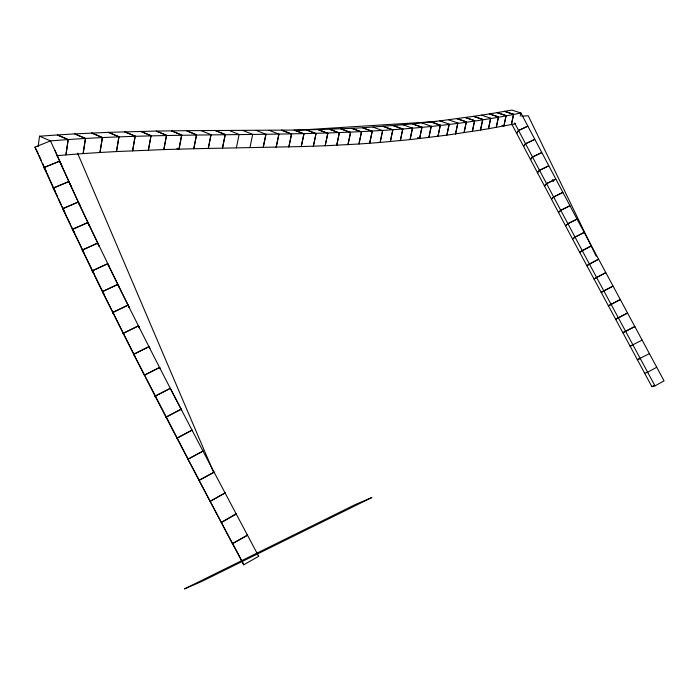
<?xml version="1.0" encoding="UTF-8"?>
<svg xmlns="http://www.w3.org/2000/svg" width="699" height="699" viewBox="0 0 699 699"><rect width="100%" height="100%" fill="white"/><g stroke="black" fill="none" stroke-linecap="round" stroke-linejoin="round"><path stroke-width="1.05" d="M38.13 146.537L39.537 136.218L57.266 134.959L68.179 139.555C218.962 129.088 371.789 143.487 520.904 112.993L577.024 219.084L664.05 380.85L654.98 385.865L651.887 386.696L572.56 239.067L511.703 123.968M211.037 134.671L208.302 148.433L193.789 148.747L196.515 134.828L186.415 130.669L156.27 131.062L166.511 135.318L163.872 149.577L116.436 151.561L118.952 136.768L108.459 132.347L74.767 133.902L85.47 138.446L83.181 153.597L65.907 154.907L68.179 139.555L57.353 134.951L74.697 133.902L85.47 138.446L83.111 153.605L100.009 152.496L102.395 137.52L91.796 133.037L102.395 137.52L99.948 152.496L116.488 151.561L118.952 136.768L108.397 132.347L156.235 131.062L166.511 135.318L163.837 149.577L193.815 148.747L196.515 134.828L186.388 130.669L294.183 130.058L303.943 133.858L301.252 146.58L208.293 148.433L211.037 134.671L200.971 130.564M236.349 147.908L239.11 134.461L229.158 130.442M249.927 147.672L252.68 134.374L242.771 130.407M265.943 134.287L263.2 147.437L265.943 134.287L256.079 130.363M382.615 130.617L380.142 142.439L410.051 139.625L412.471 128.144L402.921 124.763L362.528 127.76L372.183 131.307L369.684 143.251L358.963 144.003L361.497 131.928L351.842 128.336L318.071 129.603L327.814 133.317L325.184 145.776L301.252 146.58L303.943 133.858L294.165 130.058L318.106 129.603L327.814 133.317L325.149 145.776L358.937 144.003L361.497 131.928L351.815 128.345L362.554 127.76L372.183 131.307L369.657 143.26L380.116 142.439L382.615 130.617L372.986 127.104M412.471 128.144L410.077 139.625L446.853 135.152L449.177 124.107L439.793 120.875L412.454 123.863L421.96 127.209L419.592 138.577L417.679 137.904L419.592 138.577L421.96 127.209L412.471 123.863L402.921 124.763M431.239 126.222L428.889 137.476L431.239 126.222L421.785 122.91M449.177 124.107L446.871 135.152L480.501 130.075L482.747 119.433L473.529 116.34L439.776 120.875M457.845 122.989L455.556 133.928L457.845 122.989L448.505 119.791M278.91 134.173L276.175 147.183L278.91 134.173L269.071 130.294M490.698 118.192L488.47 128.73L480.519 130.075L482.747 119.433L473.511 116.34L481.515 115.134L490.698 118.192L488.487 128.73L515.591 123.784M501.891 125.313L503.918 125.986L506.111 115.632L497.015 112.635L481.506 115.134M503.918 125.986L506.111 115.632L496.998 112.644L511.886 110.075L520.904 112.993L520.248 116.051M539.514 170.32L537.365 172.81L539.523 170.329L548.715 165.846L539.514 170.32L514.621 122.972M553.634 196.969L551.362 199.25L553.643 196.978L562.817 192.426L553.634 196.969L539.523 170.329M582.188 250.53L579.672 252.383L591.328 245.83L582.188 250.53L553.643 196.978M596.605 277.433L593.975 279.076L605.727 272.671L596.605 277.433L582.197 250.539M170.905 389.509L181.618 410.164L181.12 409.247L165.995 417.163L198.988 480.248L243.706 564.792L258.682 556.325L258.237 555.46M247.149 534.586L247.472 535.216L232.479 543.612L198.988 480.248L214.121 472.201M247.472 535.216L232.479 543.612L232.33 542.887M651.887 386.696L653.687 385.699M258.682 556.325L236.096 513.748L221.286 522.468L236.288 514.141L225.087 492.952L210.111 501.34L225.095 492.97M656.711 367.255L647.632 372.235L644.592 373.17M640.293 358.631L637.313 359.662L649.38 353.677M198.743 479.339L187.935 459.208L203.007 451.108L214.13 472.218L199.241 480.292M632.979 345.053L630.052 346.18L642.066 340.125M39.537 136.218L50.494 140.883L78.227 202.037L99.293 246.328L97.659 243.13L82.272 250.111L92.242 270.801L107.629 263.75L129.219 307.455L117.747 284.423L102.43 291.666L123.138 333.327L138.411 325.891L149.848 348.425L148.931 346.678L133.71 354.288L155.117 396.141L170.294 388.356L192.382 430.811L192.024 430.165L176.926 438.177L177.441 438.71L176.926 438.177L192.024 430.165L203.226 451.502L203.007 451.108L187.935 459.208L188.311 459.479L145.305 376.56M128.013 305.131L112.731 312.505L114.077 314.69L112.731 312.505L128.013 305.131L139.477 327.918L138.411 325.891L123.164 333.379L133.684 354.236L148.931 346.678L160.342 368.967L159.564 367.499L144.378 375.214L159.564 367.499L170.932 389.553L170.294 388.356L155.143 396.176L165.978 417.128L181.12 409.247L181.618 410.164M107.629 263.75L109.123 266.651L107.629 263.75L92.277 270.871L102.395 291.605L117.747 284.423L119.101 287.027L87.856 222.553L72.399 229.316L62.77 208.739L78.227 202.037L89.629 226.057L87.856 222.553L72.434 229.394L84.046 253.169L82.272 250.111M82.237 250.032L97.659 243.13L99.293 246.328M42.525 163.217L46.352 171.858L44.02 167.594L59.537 161.198L70.844 185.689L68.782 181.583L53.299 188.136L62.727 208.652L78.227 202.037L80.149 205.838L68.782 181.583L53.255 188.04L34.95 147.122L50.494 140.883L68.179 139.555L65.986 154.898L56.636 155.711M294.864 130.39L436.429 121.521M440.457 121.268L442.467 121.145M521.769 116.174L528.234 115.772L596.212 256.21M165.995 417.163L166.642 417.958L165.978 417.128M133.71 354.288L144.824 375.616M133.684 354.236L134.785 355.905L124.37 335.275M123.164 333.379L123.968 334.646L123.138 333.327M102.43 291.666L113.596 313.711M102.395 291.605L103.924 294.139L94.382 274.611M92.277 270.871L93.911 273.632L84.518 254.139M92.242 270.801L93.911 273.632M62.77 208.739L70.267 224.029M62.727 208.652L64.832 212.391L62.159 206.589M53.299 188.136L55.492 192.094L46.789 172.819M53.255 188.04L55.492 192.094M46.352 171.858L43.976 167.498L59.537 161.198L61.739 165.611L54.924 150.294M34.95 147.122L38.27 153.614M654.98 385.865L596.605 277.442M552.481 179.652L553.477 181.539M232.837 543.839L241.408 560.021M242.422 561.926L243.706 564.792M214.051 472.087L225.148 493.101M138.411 325.891L139.477 327.918M114.549 315.625L123.906 334.34M83.583 252.19L71.176 225.96M55.937 193.055L57.711 196.926M58.602 198.857L61.276 204.658M39.118 155.536L41.678 161.294M77.589 153.168L213.309 471.598M135.152 136.165L132.627 150.774L135.152 136.165L124.745 131.796L135.152 136.165M151.001 135.685L148.415 150.119L151.001 135.685L140.682 131.377L151.001 135.685M181.679 135.038L179.005 149.123L177.135 148.354L179.005 149.123L181.679 135.038L171.508 130.827L181.679 135.038M225.227 134.549L222.474 148.162L225.227 134.549L215.231 130.495L225.227 134.549M392.803 129.857L390.357 141.565L392.803 129.857L383.227 126.388L392.803 129.857M402.755 129.027L400.335 140.621L402.755 129.027L393.205 125.602L402.755 129.027M440.309 125.191L437.985 136.331L440.309 125.191L430.89 121.914L440.309 125.191M466.329 121.836L464.057 132.67L466.329 121.836L457.024 118.673L466.329 121.836M291.57 134.042L288.853 146.904L291.57 134.042L281.784 130.197L291.57 134.042M339.321 132.941L336.726 145.261L339.321 132.941L329.631 129.271L339.321 132.941M350.548 132.478L347.98 144.676L350.548 132.478L340.876 128.843L350.548 132.478M474.63 120.647L472.358 131.386L474.63 120.647L465.359 117.519L474.63 120.647M498.483 116.916L496.281 127.367L498.483 116.916L489.344 113.893L498.483 116.916M316.027 133.623L313.362 146.213L316.027 133.623L306.293 129.865L316.027 133.623M513.582 114.321L511.406 124.588L513.582 114.321L504.529 111.359L513.582 114.321M518.571 130.512L516.596 133.334L518.579 130.53L527.806 126.17L518.571 130.512M525.517 143.758L523.49 146.467L525.526 143.776L534.744 139.372L525.517 143.758M532.507 157.022L530.41 159.625L532.516 157.039L541.716 152.6L532.507 157.022M546.566 183.627L544.346 186.013L546.566 183.645L555.749 179.127L546.566 183.627M560.738 210.329L558.405 212.496L560.747 210.338L569.903 205.742L560.738 210.329M567.859 223.706L565.465 225.768L567.868 223.715L577.024 219.084L567.859 223.706M575.015 237.11L572.56 239.067L575.024 237.118L584.163 232.444L575.015 237.11M589.388 263.969L586.811 265.725L598.519 259.242L589.388 263.977M603.84 290.915L601.157 292.462L612.962 286.118L603.849 290.924M634.762 326.59L622.8 332.724L634.762 326.59M627.475 313.073L615.566 319.277L627.475 313.073M620.214 299.583L608.348 305.856L620.214 299.583M355.459 504.468L184.466 588.925L201.819 581.411L371.868 497.522L355.459 504.468M155.929 397.242L155.143 396.176L155.929 397.242M74.347 232.75L72.434 229.394L74.347 232.75"/></g></svg>
